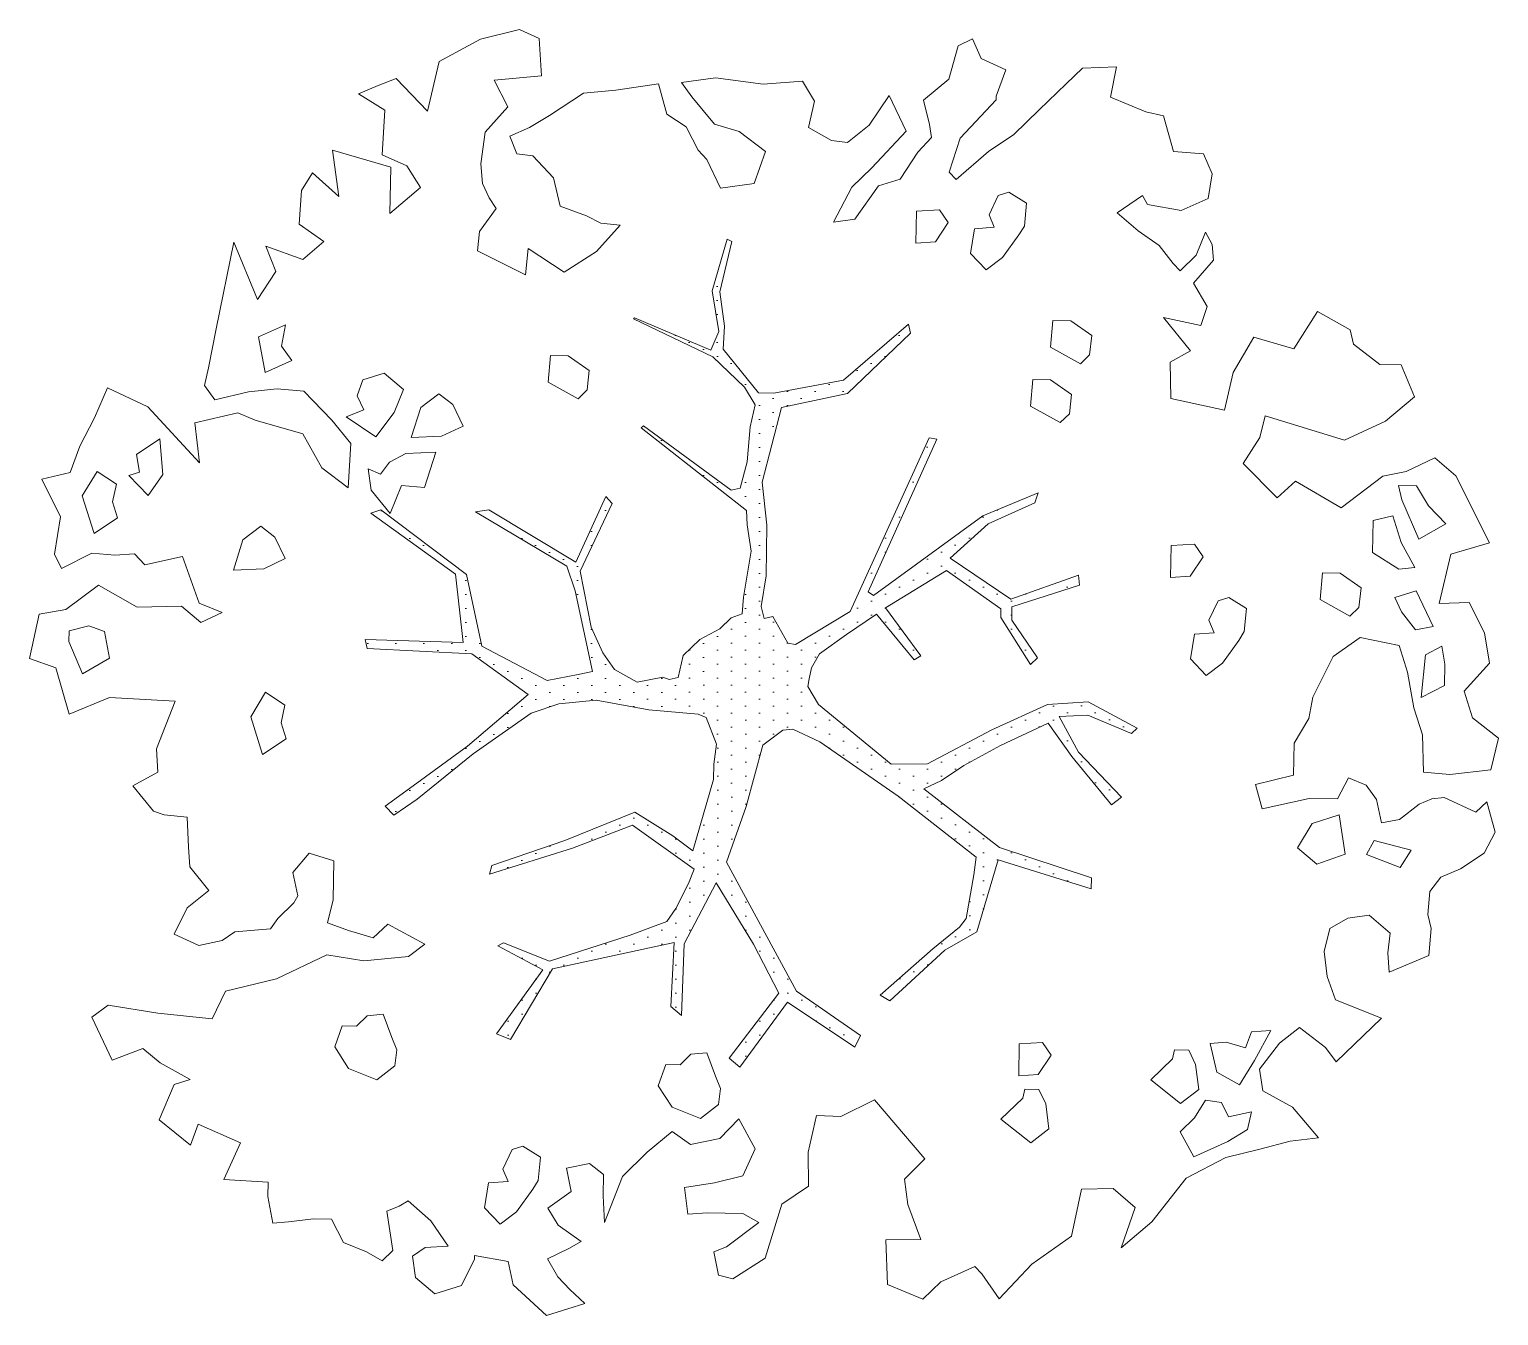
# Model space of a CAD drawing. Header units: millimetres. Extents: x 29.43 to 30.76, y 33.92 to 35.09.
import ezdxf

# ---------------------------------------------------------------- set-up
doc = ezdxf.new("R2010")
doc.units = ezdxf.units.MM
doc.layers.add('VERDE', color=94, linetype='Continuous', lineweight=9)

# ---------------------------------------------------------------- blocks, each defined once
blk = doc.blocks.new('*U56')
h = blk.add_hatch()
h.set_pattern_fill('DOTS', color=0, scale=0.00802, angle=-89.95, style=0)
h.set_pattern_definition([(270.05, (-7.647084, 80.134566), (0.0127371244, -0.0063546742), [0, -0.012731574])])
h.paths.add_polyline_path([(0.312, -0.1806), (0.3121, -0.1706), (0.2285, -0.143), (0.1595, -0.0896), (0.1756, -0.0819), (0.1959, -0.0682), (0.2293, -0.0499), (0.2728, -0.0297), (0.2942, -0.0601), (0.3305, -0.1039), (0.3396, -0.097), (0.3003, -0.0562), (0.2829, -0.0238), (0.309, -0.0223), (0.3487, -0.0391), (0.3538, -0.0342), (0.3092, -0.0103), (0.2721, -0.0126), (0.2216, -0.0357), (0.1629, -0.0666), (0.1298, -0.067), (0.0638, -0.0126), (0.0541, 0.0036), (0.0553, 0.0106), (0.0575, 0.0205), (0.0647, 0.0334), (0.0891, 0.051), (0.1165, 0.0695), (0.1507, 0.0278), (0.1568, 0.0316), (0.1246, 0.0753), (0.1804, 0.1093), (0.2298, 0.0743), (0.2296, 0.0663), (0.2568, 0.0237), (0.263, 0.0296), (0.2396, 0.0641), (0.2398, 0.0761), (0.3013, 0.096), (0.3005, 0.105), (0.2389, 0.0832), (0.1836, 0.1203), (0.2182, 0.1517), (0.2607, 0.1709), (0.2638, 0.1798), (0.2134, 0.1588), (0.1138, 0.0866), (0.1089, 0.0897), (0.1716, 0.2287), (0.1646, 0.2298), (0.0925, 0.0719), (0.0428, 0.0419), (0.0359, 0.043), (0.0223, 0.0673), (0.0142, 0.0654), (0.0115, 0.0765), (0.016, 0.1045), (0.0169, 0.1505), (0.0126, 0.1897), (0.03, 0.2574), (0.0903, 0.2703), (0.1474, 0.3253), (0.1456, 0.3333), (0.0865, 0.2824), (0.0232, 0.2706), (0.0092, 0.2709), (-0.0231, 0.3106), (-0.0217, 0.3316), (-0.0261, 0.3627), (-0.0152, 0.4086), (-0.0192, 0.4106), (-0.0331, 0.3638), (-0.0268, 0.3266), (-0.0342, 0.3098), (-0.1037, 0.3391), (-0.1047, 0.3382), (-0.0323, 0.3037), (-0.0037, 0.2761), (0.006, 0.2599), (0.0016, 0.24), (-0.001, 0.208), (-0.0075, 0.1841), (-0.0156, 0.1822), (-0.0956, 0.2408), (-0.0976, 0.2389), (-0.0019, 0.1639), (-0.0011, 0.1509), (0.0024, 0.1268), (-0.0044, 0.0848), (-0.0057, 0.0698), (-0.0158, 0.066), (-0.026, 0.0562), (-0.0442, 0.0465), (-0.0595, 0.0318), (-0.064, 0.0119), (-0.072, 0.01), (-0.078, 0.0121), (-0.1011, 0.0076), (-0.1219, 0.019), (-0.1326, 0.0342), (-0.1432, 0.0575), (-0.1532, 0.1087), (-0.124, 0.1703), (-0.1299, 0.1764), (-0.1571, 0.1168), (-0.2363, 0.1644), (-0.2483, 0.1626), (-0.1652, 0.113), (-0.1576, 0.0908), (-0.142, 0.0174), (-0.155, 0.0146), (-0.1832, 0.0092), (-0.2427, 0.0403), (-0.2565, 0.1057), (-0.3345, 0.1643), (-0.3435, 0.1615), (-0.2665, 0.1059), (-0.2597, 0.0437), (-0.3487, 0.0464), (-0.3469, 0.0383), (-0.2518, 0.0335), (-0.2005, -0.0035), (-0.2555, -0.0506), (-0.3052, -0.0867), (-0.3306, -0.1052), (-0.3228, -0.1134), (-0.3014, -0.0988), (-0.2506, -0.0577), (-0.1978, -0.0206), (-0.1726, -0.0121), (-0.1385, -0.0087), (-0.0906, -0.0177), (-0.0456, -0.0215), (-0.0386, -0.0247), (-0.0291, -0.0489), (-0.0314, -0.0669), (-0.0317, -0.0809), (-0.0505, -0.1459), (-0.0687, -0.1323), (-0.1034, -0.1106), (-0.167, -0.1364), (-0.2335, -0.1591), (-0.2357, -0.1671), (-0.1601, -0.1435), (-0.1056, -0.1225), (-0.0493, -0.1627), (-0.0545, -0.1756), (-0.066, -0.1984), (-0.0742, -0.2103), (-0.1075, -0.2227), (-0.1811, -0.2463), (-0.2228, -0.2295), (-0.2279, -0.2324), (-0.1872, -0.2542), (-0.2294, -0.3125), (-0.2165, -0.3177), (-0.1782, -0.2534), (-0.0676, -0.2294), (-0.0707, -0.2875), (-0.0608, -0.2957), (-0.0586, -0.2306), (-0.0295, -0.1751), (0.0045, -0.2308), (0.0277, -0.2753), (-0.0175, -0.3346), (-0.0077, -0.3428), (0.0355, -0.2835), (0.0968, -0.3247), (0.1021, -0.3138), (0.0437, -0.2736), (-0.0201, -0.1562), (-0.0021, -0.1055), (0.013, -0.0497), (0.0313, -0.036), (0.0403, -0.0352), (0.0651, -0.0467), (0.1363, -0.0961), (0.2073, -0.1516), (0.205, -0.1676), (0.1983, -0.2075), (0.1921, -0.2154), (0.1677, -0.235), (0.1198, -0.2771), (0.1287, -0.2823), (0.1787, -0.2362), (0.208, -0.2197), (0.2273, -0.154)])
at = {"color": 0}
for points in [[(-0.131, -0.484), (-0.1321, -0.4597), (-0.1318, -0.4403), (-0.1445, -0.4304), (-0.1656, -0.4348), (-0.1612, -0.4559), (-0.1824, -0.4712), (-0.1731, -0.4864), (-0.1523, -0.5014), (-0.1633, -0.5078), (-0.1829, -0.5171), (-0.1735, -0.5335), (-0.1624, -0.545), (-0.149, -0.5578), (-0.1644, -0.5627), (-0.1839, -0.5688), (-0.2141, -0.5408), (-0.2185, -0.5196), (-0.2492, -0.5142), (-0.2492, -0.5174), (-0.261, -0.5415), (-0.2854, -0.5491), (-0.3029, -0.5342), (-0.3058, -0.5147), (-0.2943, -0.5069), (-0.2732, -0.5057), (-0.289, -0.4827), (-0.3097, -0.4645), (-0.3178, -0.4692), (-0.3292, -0.4739), (-0.3235, -0.5095), (-0.3333, -0.5191), (-0.3477, -0.5107), (-0.3686, -0.5022), (-0.3795, -0.481), (-0.3957, -0.4807), (-0.4184, -0.4835), (-0.4329, -0.4848), (-0.4373, -0.4605), (-0.4371, -0.4475), (-0.4775, -0.4451), (-0.4623, -0.4115), (-0.5008, -0.3945), (-0.5076, -0.4138), (-0.5363, -0.3906), (-0.5227, -0.3586), (-0.5081, -0.354), (-0.5353, -0.3389), (-0.5512, -0.3257), (-0.5789, -0.3364), (-0.5975, -0.2973), (-0.5828, -0.2862), (-0.5376, -0.2936), (-0.5376, -0.2936), (-0.488, -0.2988), (-0.4758, -0.2736), (-0.4294, -0.2623), (-0.3837, -0.2406), (-0.3499, -0.2461), (-0.3094, -0.242), (-0.2946, -0.2309), (-0.3282, -0.2125), (-0.3414, -0.2252), (-0.3639, -0.2183), (-0.3832, -0.2115), (-0.3779, -0.1905), (-0.3772, -0.155), (-0.3998, -0.1481), (-0.4146, -0.1656), (-0.4102, -0.1867), (-0.4136, -0.1931), (-0.4284, -0.2074), (-0.435, -0.2169), (-0.4674, -0.2195), (-0.4789, -0.2274), (-0.5, -0.2319), (-0.5225, -0.2217), (-0.5107, -0.1977), (-0.491, -0.1819), (-0.5083, -0.1605), (-0.5096, -0.1427), (-0.5107, -0.1152), (-0.5317, -0.1132), (-0.5413, -0.1098), (-0.5603, -0.0868), (-0.5374, -0.0743), (-0.5386, -0.0532), (-0.5218, -0.0096), (-0.5815, -0.0063), (-0.6181, -0.0216), (-0.6302, 0.0207), (-0.6543, 0.0292), (-0.6454, 0.0695), (-0.6211, 0.0738), (-0.5916, 0.0959), (-0.5564, 0.0758), (-0.5159, 0.0767), (-0.4984, 0.0618), (-0.4788, 0.0711), (-0.4997, 0.0796), (-0.5151, 0.1219), (-0.5492, 0.1145), (-0.5587, 0.1244), (-0.5765, 0.1231), (-0.5975, 0.1251), (-0.6252, 0.1111), (-0.6315, 0.1242), (-0.626, 0.158), (-0.6431, 0.1923), (-0.6171, 0.1983), (-0.6085, 0.2224), (-0.5951, 0.248), (-0.5833, 0.2753), (-0.5465, 0.2581), (-0.4995, 0.2071), (-0.5038, 0.2437), (-0.4648, 0.2526), (-0.4488, 0.2459), (-0.4054, 0.2337), (-0.3882, 0.2027), (-0.3643, 0.1844), (-0.3619, 0.2248), (-0.3792, 0.2461), (-0.4046, 0.2725), (-0.4288, 0.2746), (-0.4548, 0.2719), (-0.4856, 0.2644), (-0.4951, 0.2775), (-0.4915, 0.2936), (-0.4844, 0.329), (-0.4683, 0.408), (-0.4467, 0.3558), (-0.43, 0.3813), (-0.4393, 0.4042), (-0.4055, 0.3922), (-0.3865, 0.4085), (-0.4089, 0.4244), (-0.4067, 0.455), (-0.3967, 0.471), (-0.3728, 0.4495), (-0.3785, 0.4917), (-0.3254, 0.4761), (-0.3262, 0.4341), (-0.2983, 0.4578), (-0.3108, 0.4775), (-0.3333, 0.4876), (-0.3309, 0.528), (-0.3548, 0.543), (-0.3369, 0.5507), (-0.3206, 0.5569), (-0.2921, 0.5272), (-0.2815, 0.5723), (-0.2439, 0.5926), (-0.2082, 0.6016), (-0.1905, 0.5932), (-0.1884, 0.5593), (-0.2313, 0.5555), (-0.219, 0.5312), (-0.2396, 0.5082), (-0.2434, 0.4792), (-0.2421, 0.4614), (-0.2359, 0.4483), (-0.2296, 0.4385), (-0.2446, 0.4177), (-0.2465, 0.4), (-0.2028, 0.3782), (-0.2005, 0.4021), (-0.1676, 0.3807), (-0.1382, 0.3995), (-0.1167, 0.4234), (-0.1344, 0.4253), (-0.1473, 0.432), (-0.1713, 0.4406), (-0.1773, 0.4666), (-0.1963, 0.4864), (-0.2109, 0.4883), (-0.217, 0.5045), (-0.1991, 0.5123), (-0.1811, 0.5233), (-0.15, 0.5437), (-0.1208, 0.5464), (-0.0819, 0.5521), (-0.0743, 0.5244), (-0.0568, 0.5128), (-0.0458, 0.4916), (-0.0379, 0.4833), (-0.0255, 0.4572), (0.0053, 0.4615), (0.0156, 0.4904), (-0.0083, 0.5086), (-0.0308, 0.5155), (-0.0514, 0.5402), (-0.0608, 0.5533), (-0.03, 0.5576), (0.0135, 0.5519), (0.0492, 0.5544), (0.0601, 0.5364), (0.0548, 0.5123), (0.0756, 0.5005), (0.0901, 0.4986), (0.1099, 0.5144), (0.1282, 0.5416), (0.1437, 0.5089), (0.1123, 0.4756), (0.0942, 0.4581), (0.0774, 0.4261), (0.0969, 0.429), (0.1185, 0.4593), (0.138, 0.4654), (0.1541, 0.49), (0.1667, 0.5032), (0.1647, 0.515), (0.1593, 0.5372), (0.1823, 0.5562), (0.1909, 0.5868), (0.204, 0.593), (0.2117, 0.575), (0.2342, 0.5649), (0.2256, 0.5408), (0.2256, 0.5376), (0.1926, 0.5026), (0.1826, 0.4717), (0.189, 0.4651), (0.2186, 0.4904), (0.2415, 0.5061), (0.2646, 0.5283), (0.2893, 0.5521), (0.3041, 0.5664), (0.3349, 0.5674), (0.3295, 0.54), (0.3616, 0.5265), (0.3777, 0.5229), (0.3868, 0.4904), (0.4142, 0.4883), (0.422, 0.4703), (0.4183, 0.4478), (0.3938, 0.4369), (0.3632, 0.4424), (0.3585, 0.4505), (0.3356, 0.4348), (0.3546, 0.4183), (0.3738, 0.405), (0.3864, 0.3885), (0.3928, 0.3819), (0.4076, 0.3962), (0.4161, 0.4171), (0.422, 0.406), (0.4233, 0.3915), (0.4051, 0.3708), (0.4174, 0.3495), (0.4118, 0.3321), (0.3776, 0.3395), (0.4023, 0.3091), (0.3839, 0.2989), (0.3844, 0.2658), (0.4332, 0.2551), (0.441, 0.2894), (0.46, 0.3215), (0.4962, 0.311), (0.5178, 0.3449), (0.5476, 0.3281), (0.5505, 0.3151), (0.5745, 0.2968), (0.5939, 0.2965), (0.6062, 0.2671), (0.5799, 0.245), (0.5424, 0.2279), (0.4704, 0.2501), (0.4653, 0.2303), (0.4503, 0.2067), (0.4812, 0.1752), (0.498, 0.1904), (0.5395, 0.1661), (0.5773, 0.1949), (0.5985, 0.1993), (0.6246, 0.2118), (0.6437, 0.1952), (0.6745, 0.1343), (0.6391, 0.1242), (0.6285, 0.0791), (0.656, 0.0802), (0.67, 0.0524), (0.6743, 0.0248), (0.6512, -0.0006), (0.6588, -0.025), (0.6827, -0.0433), (0.6757, -0.0722), (0.6384, -0.0764), (0.6142, -0.0743), (0.6133, -0.0403), (0.6056, -0.0159), (0.5998, 0.0166), (0.5922, 0.041), (0.5567, 0.0481), (0.5321, 0.0308), (0.5136, -0.006), (0.51, -0.0254), (0.4967, -0.0478), (0.4961, -0.0769), (0.4614, -0.0856), (0.4675, -0.1076), (0.5103, -0.0982), (0.5361, -0.0987), (0.5462, -0.0794), (0.5622, -0.0862), (0.5717, -0.0993), (0.5761, -0.1205), (0.5924, -0.1175), (0.6104, -0.1033), (0.6218, -0.0987), (0.6332, -0.0973), (0.662, -0.1108), (0.6719, -0.1013), (0.6795, -0.1289), (0.6694, -0.1481), (0.6481, -0.1623), (0.6302, -0.17), (0.6202, -0.1828), (0.6182, -0.2037), (0.6212, -0.2167), (0.6191, -0.241), (0.5832, -0.2564), (0.582, -0.2386), (0.5839, -0.2209), (0.5648, -0.2043), (0.5454, -0.2072), (0.529, -0.2166), (0.5238, -0.2375), (0.5266, -0.2602), (0.5342, -0.2814), (0.576, -0.2983), (0.5348, -0.338), (0.5253, -0.3249), (0.5014, -0.3066), (0.4833, -0.3208), (0.4651, -0.3447), (0.468, -0.3642), (0.4952, -0.3793), (0.5189, -0.4072), (0.493, -0.41), (0.4653, -0.4175), (0.4344, -0.425), (0.3985, -0.4437), (0.367, -0.4835), (0.3391, -0.5073), (0.352, -0.4704), (0.3319, -0.4532), (0.3032, -0.4538), (0.294, -0.4967), (0.2579, -0.5219), (0.2282, -0.5537), (0.2125, -0.5307), (0.2061, -0.5241), (0.1751, -0.5381), (0.1587, -0.5539), (0.1266, -0.5404), (0.1249, -0.4998), (0.1569, -0.4997), (0.1451, -0.4677), (0.1421, -0.4448), (0.1606, -0.4261), (0.1148, -0.3725), (0.0842, -0.3878), (0.062, -0.3866), (0.0544, -0.4202), (0.0548, -0.4511), (0.0303, -0.4675), (0.0153, -0.5167), (-0.0142, -0.5355), (-0.0271, -0.532), (-0.0315, -0.5109), (-0.0201, -0.5063), (0.0094, -0.4842), (-0.005, -0.4759), (-0.0373, -0.4752), (-0.0551, -0.4765), (-0.0582, -0.4523), (-0.0308, -0.4481), (-0.005, -0.4415), (0.0061, -0.4171), (-0.0087, -0.3898), (-0.0261, -0.4076), (-0.0526, -0.4131), (-0.0695, -0.4013), (-0.0923, -0.4202), (-0.1147, -0.4423)], [(0.2058, 0.4202), (0.2021, 0.3976), (0.2164, 0.3828), (0.2311, 0.3939), (0.2461, 0.4146), (0.2511, 0.4226), (0.2531, 0.4436), (0.2371, 0.4536), (0.2274, 0.4505), (0.219, 0.4329), (0.2236, 0.4215)], [(0.1529, 0.4362), (0.1523, 0.4071), (0.1701, 0.4083), (0.1818, 0.4259), (0.1739, 0.4374)], [(-0.0175, -0.3346), (0.0277, -0.2753), (0.0045, -0.2308), (-0.0295, -0.1751), (-0.0586, -0.2306), (-0.0608, -0.2957), (-0.0707, -0.2875), (-0.0676, -0.2294), (-0.1782, -0.2534), (-0.2165, -0.3177), (-0.2294, -0.3125), (-0.1872, -0.2542), (-0.2279, -0.2324), (-0.2228, -0.2295), (-0.1811, -0.2463), (-0.1075, -0.2227), (-0.0742, -0.2103), (-0.066, -0.1984), (-0.0545, -0.1756), (-0.0493, -0.1627), (-0.1056, -0.1225), (-0.1601, -0.1435), (-0.2357, -0.1671), (-0.2335, -0.1591), (-0.167, -0.1364), (-0.1034, -0.1106), (-0.0687, -0.1323), (-0.0505, -0.1459), (-0.0317, -0.0809), (-0.0314, -0.0669), (-0.0291, -0.0489), (-0.0386, -0.0247), (-0.0456, -0.0215), (-0.0906, -0.0177), (-0.1385, -0.0087), (-0.1726, -0.0121), (-0.1978, -0.0206), (-0.2506, -0.0577), (-0.3014, -0.0988), (-0.3228, -0.1134), (-0.3306, -0.1052), (-0.3052, -0.0867), (-0.2555, -0.0506), (-0.2005, -0.0035), (-0.2518, 0.0335), (-0.3469, 0.0383), (-0.3487, 0.0464), (-0.2597, 0.0437), (-0.2665, 0.1059), (-0.3435, 0.1615), (-0.3345, 0.1643), (-0.2565, 0.1057), (-0.2427, 0.0403), (-0.1832, 0.0092), (-0.155, 0.0146), (-0.142, 0.0174), (-0.1576, 0.0908), (-0.1652, 0.113), (-0.2483, 0.1626), (-0.2363, 0.1644), (-0.1571, 0.1168), (-0.1299, 0.1764), (-0.124, 0.1703), (-0.1532, 0.1087), (-0.1432, 0.0575), (-0.1326, 0.0342), (-0.1219, 0.019), (-0.1011, 0.0076), (-0.078, 0.0121), (-0.072, 0.01), (-0.064, 0.0119), (-0.0595, 0.0318), (-0.0442, 0.0465), (-0.026, 0.0562), (-0.0158, 0.066), (-0.0057, 0.0698), (-0.0044, 0.0848), (0.0024, 0.1268), (-0.0011, 0.1509), (-0.0019, 0.1639), (-0.0976, 0.2389), (-0.0956, 0.2408), (-0.0156, 0.1822), (-0.0075, 0.1841), (-0.001, 0.208), (0.0016, 0.24), (0.006, 0.2599), (-0.0037, 0.2761), (-0.0323, 0.3037), (-0.1047, 0.3382), (-0.1037, 0.3391), (-0.0342, 0.3098), (-0.0268, 0.3266), (-0.0331, 0.3638), (-0.0192, 0.4106), (-0.0152, 0.4086), (-0.0261, 0.3627), (-0.0217, 0.3316), (-0.0231, 0.3106), (0.0092, 0.2709), (0.0232, 0.2706), (0.0865, 0.2824), (0.1456, 0.3333), (0.1474, 0.3253), (0.0903, 0.2703), (0.03, 0.2574), (0.0126, 0.1897), (0.0169, 0.1505), (0.016, 0.1045), (0.0115, 0.0765), (0.0142, 0.0654), (0.0223, 0.0673), (0.0359, 0.043), (0.0428, 0.0419), (0.0925, 0.0719), (0.1646, 0.2298), (0.1716, 0.2287), (0.1089, 0.0897), (0.1138, 0.0866), (0.2134, 0.1588), (0.2638, 0.1798), (0.2607, 0.1709), (0.2182, 0.1517), (0.1836, 0.1203), (0.2389, 0.0832), (0.3005, 0.105), (0.3013, 0.096), (0.2398, 0.0761), (0.2396, 0.0641), (0.263, 0.0296), (0.2568, 0.0237), (0.2296, 0.0663), (0.2298, 0.0743), (0.1804, 0.1093), (0.1246, 0.0753), (0.1568, 0.0316), (0.1507, 0.0278), (0.1165, 0.0695), (0.0891, 0.051), (0.0647, 0.0334), (0.0575, 0.0205), (0.0553, 0.0106), (0.0541, 0.0036), (0.0638, -0.0126), (0.1298, -0.067), (0.1629, -0.0666), (0.2216, -0.0357), (0.2721, -0.0126), (0.3092, -0.0103), (0.3538, -0.0342), (0.3487, -0.0391), (0.309, -0.0223), (0.2829, -0.0238), (0.3003, -0.0562), (0.3396, -0.097), (0.3305, -0.1039), (0.2942, -0.0601), (0.2728, -0.0297), (0.2293, -0.0499), (0.1959, -0.0682), (0.1756, -0.0819), (0.1595, -0.0896), (0.2285, -0.143), (0.3121, -0.1706), (0.312, -0.1806), (0.2273, -0.154), (0.208, -0.2197), (0.1787, -0.2362), (0.1287, -0.2823), (0.1198, -0.2771), (0.1677, -0.235), (0.1921, -0.2154), (0.1983, -0.2075), (0.205, -0.1676), (0.2073, -0.1516), (0.1363, -0.0961), (0.0651, -0.0467), (0.0403, -0.0352), (0.0313, -0.036), (0.013, -0.0497), (-0.0021, -0.1055), (-0.0201, -0.1562), (0.0437, -0.2736), (0.1021, -0.3138), (0.0968, -0.3247), (0.0355, -0.2835), (-0.0077, -0.3428)], [(0.3104, 0.3054), (0.3124, 0.3231), (0.2933, 0.3364), (0.2771, 0.3367), (0.275, 0.3125), (0.3022, 0.2974)], [(-0.4399, 0.2894), (-0.4154, 0.3002), (-0.4248, 0.3133), (-0.4212, 0.3327), (-0.4457, 0.3218)], [(-0.1467, 0.2735), (-0.1448, 0.2912), (-0.1639, 0.3045), (-0.1801, 0.3048), (-0.1822, 0.2806), (-0.1549, 0.2655)], [(-0.35, 0.2553), (-0.3662, 0.2491), (-0.3391, 0.2308), (-0.3225, 0.2531), (-0.314, 0.274), (-0.3315, 0.2889), (-0.351, 0.2828), (-0.3562, 0.2683)], [(0.2921, 0.2517), (0.294, 0.2695), (0.2749, 0.2828), (0.2587, 0.2831), (0.2566, 0.2588), (0.2838, 0.2438)], [(-0.2982, 0.2575), (-0.3068, 0.2302), (-0.2793, 0.2313), (-0.2597, 0.2406), (-0.269, 0.2602), (-0.2817, 0.2701)], [(-0.5638, 0.1957), (-0.5463, 0.1775), (-0.533, 0.1967), (-0.5356, 0.2291), (-0.5569, 0.2149), (-0.554, 0.1987)], [(-0.3461, 0.2018), (-0.3433, 0.1824), (-0.3259, 0.161), (-0.3157, 0.1867), (-0.2947, 0.1847), (-0.2844, 0.2168), (-0.3119, 0.2157), (-0.3266, 0.2079), (-0.3349, 0.1968)], [(-0.6062, 0.1771), (-0.5955, 0.1429), (-0.5742, 0.157), (-0.5788, 0.1717), (-0.5752, 0.1878), (-0.5928, 0.1994)], [(0.5947, 0.1735), (0.6102, 0.1376), (0.6347, 0.1517), (0.6189, 0.1682), (0.6079, 0.1862), (0.5917, 0.1865)], [(-0.46, 0.137), (-0.4686, 0.1096), (-0.4411, 0.1107), (-0.4215, 0.12), (-0.4309, 0.1396), (-0.4436, 0.1496)], [(0.5685, 0.1546), (0.5679, 0.1255), (0.5919, 0.1105), (0.6065, 0.1118), (0.594, 0.1347), (0.5864, 0.1591)], [(0.3848, 0.1319), (0.3842, 0.1028), (0.402, 0.1041), (0.4137, 0.1217), (0.4058, 0.1331)], [(0.5556, 0.0756), (0.5576, 0.0934), (0.5385, 0.1067), (0.5223, 0.107), (0.5202, 0.0828), (0.5474, 0.0677)], [(0.4059, 0.0512), (0.4022, 0.0287), (0.4165, 0.0138), (0.4313, 0.0249), (0.4462, 0.0456), (0.4512, 0.0536), (0.4532, 0.0746), (0.4373, 0.0846), (0.4275, 0.0815), (0.4191, 0.0639), (0.4237, 0.0525)], [(0.5944, 0.0716), (0.607, 0.0552), (0.6232, 0.0582), (0.6077, 0.0908), (0.5882, 0.0847)], [(-0.6184, 0.0447), (-0.606, 0.0153), (-0.5815, 0.0294), (-0.5859, 0.0538), (-0.6004, 0.0589), (-0.6182, 0.0544)], [(0.6163, 0.0324), (0.6123, -0.0063), (0.6335, 0.0046), (0.6339, 0.024), (0.631, 0.0402)], [(-0.4527, -0.0239), (-0.4421, -0.0581), (-0.4208, -0.0439), (-0.4253, -0.0293), (-0.4218, -0.0132), (-0.4394, -0.0015)], [(0.5172, -0.1581), (0.5432, -0.1489), (0.5375, -0.1132), (0.5131, -0.1209), (0.4997, -0.1432)], [(0.5626, -0.1493), (0.5931, -0.1612), (0.6032, -0.1452), (0.5694, -0.1365)], [(-0.3765, -0.3244), (-0.364, -0.3441), (-0.3383, -0.3543), (-0.3219, -0.3416), (-0.32, -0.3271), (-0.3246, -0.3157), (-0.3323, -0.2945), (-0.3469, -0.2959), (-0.3568, -0.3054), (-0.3697, -0.3051)], [(0.2465, -0.3216), (0.246, -0.3507), (0.2638, -0.3494), (0.2754, -0.3319), (0.2676, -0.3204)], [(0.4262, -0.3472), (0.447, -0.3589), (0.4604, -0.3366), (0.4755, -0.3094), (0.4577, -0.3106), (0.4525, -0.3251), (0.4348, -0.3199), (0.4203, -0.3212)], [(-0.082, -0.3596), (-0.0694, -0.3792), (-0.0437, -0.3894), (-0.0273, -0.3768), (-0.0254, -0.3623), (-0.0301, -0.3509), (-0.0377, -0.3297), (-0.0523, -0.331), (-0.0622, -0.3405), (-0.0751, -0.3403)], [(0.3663, -0.3542), (0.3933, -0.3757), (0.4098, -0.3631), (0.407, -0.3404), (0.4007, -0.3273), (0.3878, -0.3271), (0.386, -0.3351)], [(0.2298, -0.39), (0.2569, -0.4116), (0.2733, -0.3989), (0.2705, -0.3762), (0.2643, -0.3632), (0.2514, -0.3629), (0.2496, -0.371)], [(0.3928, -0.4016), (0.4053, -0.4244), (0.4363, -0.4105), (0.4543, -0.3995), (0.4579, -0.3834), (0.4368, -0.3879), (0.4306, -0.3748), (0.416, -0.3729), (0.406, -0.3889)], [(-0.2366, -0.4481), (-0.2402, -0.4707), (-0.226, -0.4855), (-0.2112, -0.4745), (-0.1962, -0.4538), (-0.1912, -0.4458), (-0.1892, -0.4248), (-0.2052, -0.4148), (-0.215, -0.4178), (-0.2234, -0.4355), (-0.2187, -0.4469)]]:
    blk.add_lwpolyline(points, close=True, dxfattribs=at)

msp = doc.modelspace()

# ---------------------------------------------------------------- block references
at = {"layer": 'VERDE'}
msp.add_blockref('*U56', (30.0808, 34.4882), dxfattribs=at)

doc.saveas('drawing.dxf')
